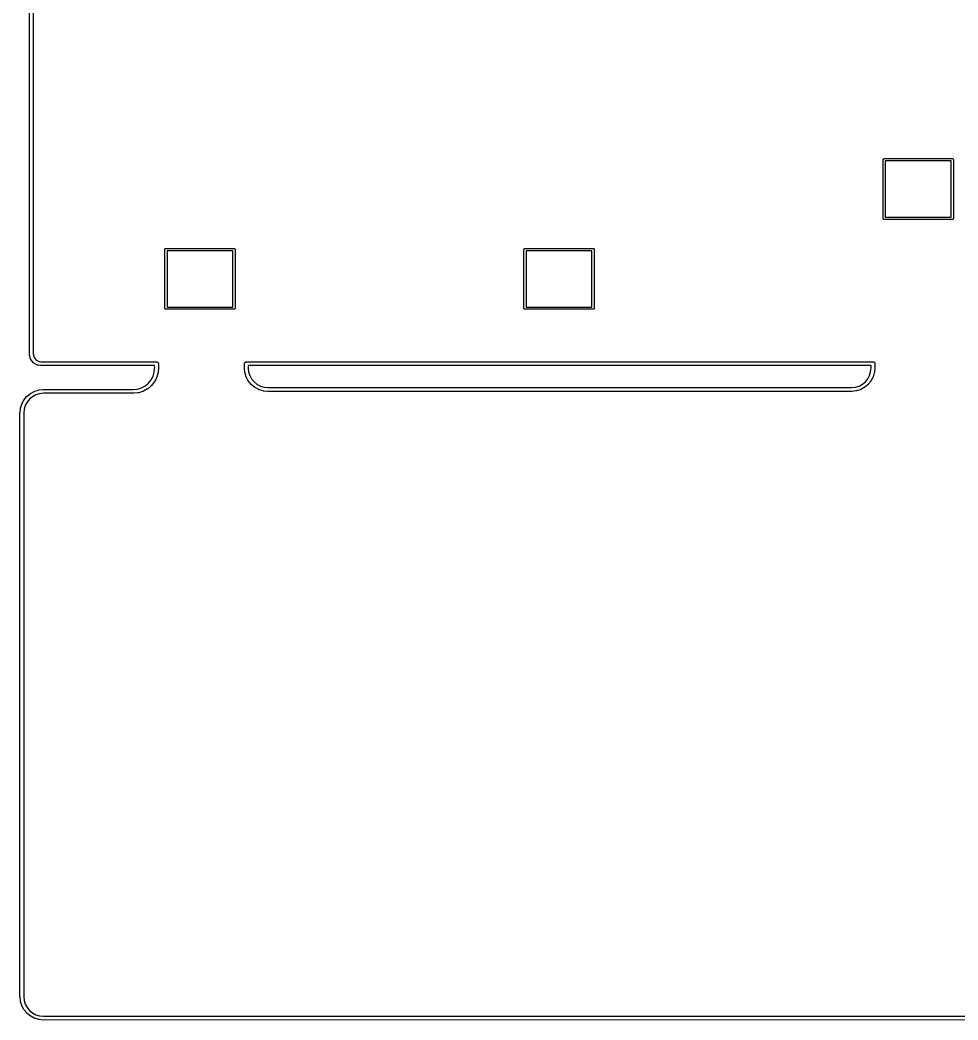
# Model space of a CAD drawing. Extents: x 0.4 to 11.3, y -4.6 to -0.5.
# Drawn here: x 0.417 to 2.371, y -4.635 to -2.553 of the extents above; entities that cross this region are included whole.
import ezdxf

# ---------------------------------------------------------------- set-up
doc = ezdxf.new("R2010")
doc.units = 0
doc.header["$MEASUREMENT"] = 0
doc.layers.add('BLACK', color=7, linetype='CONTINUOUS')

msp = doc.modelspace()

# ---------------------------------------------------------------- linework, layer by layer
at = {"layer": 'BLACK', "linetype": 'CONTINUOUS'}
for p, q in [((0.436559, -3.24897), (0.436629, -1.07363)), ((0.444503, -1.07388), (0.444433, -3.24808)), ((2.21446, -2.8437), (2.2145, -2.84324)), ((2.21447, -2.84382), (2.21446, -2.8437)), ((2.21447, -2.96563), (2.21447, -2.84382)), ((2.2145, -2.84324), (2.21464, -2.84279)), ((2.21464, -2.84279), (2.21486, -2.84238)), ((2.21486, -2.84238), (2.21515, -2.84202)), ((2.21515, -2.84202), (2.21551, -2.84173)), ((2.21551, -2.84173), (2.21592, -2.84151)), ((2.21592, -2.84151), (2.21637, -2.84137)), ((2.21637, -2.84137), (2.21671, -2.84134)), ((2.21671, -2.84134), (2.21683, -2.84133)), ((2.21671, -2.84134), (2.21671, -2.84134)), ((2.21683, -2.84133), (2.21695, -2.84134)), ((2.21695, -2.84134), (2.35845, -2.84134)), ((2.21919, -2.84606), (2.21919, -2.96339)), ((2.3562, -2.84606), (2.21919, -2.84606)), ((2.3562, -2.96339), (2.3562, -2.84606)), ((2.35845, -2.84134), (2.35856, -2.84133)), ((2.35856, -2.84133), (2.35868, -2.84134)), ((2.35868, -2.84134), (2.35868, -2.84134)), ((2.35868, -2.84134), (2.35903, -2.84137)), ((2.35903, -2.84137), (2.35947, -2.84151)), ((2.35947, -2.84151), (2.35988, -2.84173)), ((2.35988, -2.84173), (2.36024, -2.84202)), ((2.36024, -2.84202), (2.36054, -2.84238)), ((2.36054, -2.84238), (2.36076, -2.84279)), ((2.36076, -2.84279), (2.36089, -2.84324)), ((2.36089, -2.84324), (2.36094, -2.8437)), ((2.36094, -2.8437), (2.36093, -2.84382)), ((2.36093, -2.84382), (2.36093, -2.96563)), ((2.21446, -2.96575), (2.21447, -2.96563)), ((2.2145, -2.96621), (2.21446, -2.96575)), ((2.21464, -2.96666), (2.2145, -2.96621)), ((2.21486, -2.96707), (2.21464, -2.96666)), ((2.21515, -2.96743), (2.21486, -2.96707)), ((2.21551, -2.96772), (2.21515, -2.96743)), ((2.21592, -2.96794), (2.21551, -2.96772)), ((2.21637, -2.96808), (2.21592, -2.96794)), ((2.21683, -2.96812), (2.21637, -2.96808)), ((2.21695, -2.96811), (2.21683, -2.96812)), ((2.35845, -2.96811), (2.21695, -2.96811)), ((2.21919, -2.96339), (2.3562, -2.96339)), ((2.35856, -2.96812), (2.35845, -2.96811)), ((2.35903, -2.96808), (2.35856, -2.96812)), ((2.35947, -2.96794), (2.35903, -2.96808)), ((2.35988, -2.96772), (2.35947, -2.96794)), ((2.36024, -2.96743), (2.35988, -2.96772)), ((2.36054, -2.96707), (2.36024, -2.96743)), ((2.36076, -2.96666), (2.36054, -2.96707)), ((2.36089, -2.96621), (2.36076, -2.96666)), ((2.36093, -2.96586), (2.36089, -2.96621)), ((2.36093, -2.96563), (2.36094, -2.96575)), ((2.36094, -2.96575), (2.36093, -2.96586)), ((2.36093, -2.96586), (2.36093, -2.96586)), ((0.718394, -3.03071), (0.71844, -3.03025)), ((0.718406, -3.03083), (0.718394, -3.03071)), ((0.718406, -3.15264), (0.718406, -3.03083)), ((0.71844, -3.03025), (0.718575, -3.0298)), ((0.718575, -3.0298), (0.718794, -3.02939)), ((0.718794, -3.02939), (0.719089, -3.02903)), ((0.719089, -3.02903), (0.719449, -3.02874)), ((0.719449, -3.02874), (0.719859, -3.02852)), ((0.719859, -3.02852), (0.720305, -3.02838)), ((0.720305, -3.02838), (0.720652, -3.02835)), ((0.720652, -3.02835), (0.720768, -3.02834)), ((0.720652, -3.02835), (0.720652, -3.02835)), ((0.720768, -3.02834), (0.720884, -3.02835)), ((0.720884, -3.02835), (0.862384, -3.02835)), ((0.72313, -3.03307), (0.72313, -3.15039)), ((0.860138, -3.03307), (0.72313, -3.03307)), ((0.860138, -3.15039), (0.860138, -3.03307)), ((0.862384, -3.02835), (0.8625, -3.02834)), ((0.8625, -3.02834), (0.862616, -3.02835)), ((0.862616, -3.02835), (0.862616, -3.02835)), ((0.862616, -3.02835), (0.862963, -3.02838)), ((0.862963, -3.02838), (0.863408, -3.02852)), ((0.863408, -3.02852), (0.863819, -3.02874)), ((0.863819, -3.02874), (0.864178, -3.02903)), ((0.864178, -3.02903), (0.864474, -3.02939)), ((0.864474, -3.02939), (0.864693, -3.0298)), ((0.864693, -3.0298), (0.864828, -3.03025)), ((0.864828, -3.03025), (0.864874, -3.03071)), ((0.864874, -3.03071), (0.864862, -3.03082)), ((0.864862, -3.03082), (0.864862, -3.15264)), ((1.46643, -3.03071), (1.46647, -3.03025)), ((1.46644, -3.03083), (1.46643, -3.03071)), ((1.46644, -3.15264), (1.46644, -3.03083)), ((1.46647, -3.03025), (1.46661, -3.0298)), ((1.46661, -3.0298), (1.46683, -3.02939)), ((1.46683, -3.02939), (1.46712, -3.02903)), ((1.46712, -3.02903), (1.46748, -3.02874)), ((1.46748, -3.02874), (1.46789, -3.02852)), ((1.46789, -3.02852), (1.46834, -3.02838)), ((1.46834, -3.02838), (1.46868, -3.02835)), ((1.46868, -3.02835), (1.4688, -3.02834)), ((1.46868, -3.02835), (1.46868, -3.02835)), ((1.4688, -3.02834), (1.46892, -3.02835)), ((1.46892, -3.02835), (1.61042, -3.02835)), ((1.47116, -3.03307), (1.47116, -3.15039)), ((1.60817, -3.03307), (1.47116, -3.03307)), ((1.60817, -3.15039), (1.60817, -3.03307)), ((1.61042, -3.02835), (1.61053, -3.02834)), ((1.61053, -3.02834), (1.61065, -3.02835)), ((1.61065, -3.02835), (1.61065, -3.02835)), ((1.61065, -3.02835), (1.61099, -3.02838)), ((1.61099, -3.02838), (1.61144, -3.02852)), ((1.61144, -3.02852), (1.61185, -3.02874)), ((1.61185, -3.02874), (1.61221, -3.02903)), ((1.61221, -3.02903), (1.61251, -3.02939)), ((1.61251, -3.02939), (1.61272, -3.0298)), ((1.61272, -3.0298), (1.61286, -3.03025)), ((1.61286, -3.03025), (1.61291, -3.03071)), ((1.61291, -3.03071), (1.61289, -3.03082)), ((1.61289, -3.03082), (1.61289, -3.15264)), ((0.718394, -3.15276), (0.718406, -3.15264)), ((0.71844, -3.15322), (0.718394, -3.15276)), ((0.718575, -3.15366), (0.71844, -3.15322)), ((0.718794, -3.15407), (0.718575, -3.15366)), ((0.719089, -3.15443), (0.718794, -3.15407)), ((0.719449, -3.15473), (0.719089, -3.15443)), ((0.719859, -3.15495), (0.719449, -3.15473)), ((0.720305, -3.15508), (0.719859, -3.15495)), ((0.720768, -3.15513), (0.720305, -3.15508)), ((0.720884, -3.15512), (0.720768, -3.15513)), ((0.862384, -3.15512), (0.720884, -3.15512)), ((0.72313, -3.15039), (0.860138, -3.15039)), ((0.8625, -3.15513), (0.862384, -3.15512)), ((0.862963, -3.15508), (0.8625, -3.15513)), ((0.863408, -3.15495), (0.862963, -3.15508)), ((0.863819, -3.15473), (0.863408, -3.15495)), ((0.864178, -3.15443), (0.863819, -3.15473)), ((0.864474, -3.15407), (0.864178, -3.15443)), ((0.864693, -3.15366), (0.864474, -3.15407)), ((0.864828, -3.15322), (0.864693, -3.15366)), ((0.864862, -3.15287), (0.864828, -3.15322)), ((0.864862, -3.15264), (0.864874, -3.15276)), ((0.864874, -3.15276), (0.864862, -3.15287)), ((0.864862, -3.15287), (0.864862, -3.15287)), ((1.46643, -3.15276), (1.46644, -3.15264)), ((1.46647, -3.15322), (1.46643, -3.15276)), ((1.46661, -3.15366), (1.46647, -3.15322)), ((1.46683, -3.15407), (1.46661, -3.15366)), ((1.46712, -3.15443), (1.46683, -3.15407)), ((1.46748, -3.15473), (1.46712, -3.15443)), ((1.46789, -3.15495), (1.46748, -3.15473)), ((1.46834, -3.15508), (1.46789, -3.15495)), ((1.4688, -3.15513), (1.46834, -3.15508)), ((1.46892, -3.15512), (1.4688, -3.15513)), ((1.61042, -3.15512), (1.46892, -3.15512)), ((1.47116, -3.15039), (1.60817, -3.15039)), ((1.61053, -3.15513), (1.61042, -3.15512)), ((1.61099, -3.15508), (1.61053, -3.15513)), ((1.61144, -3.15495), (1.61099, -3.15508)), ((1.61185, -3.15473), (1.61144, -3.15495)), ((1.61221, -3.15443), (1.61185, -3.15473)), ((1.61251, -3.15407), (1.61221, -3.15443)), ((1.61272, -3.15366), (1.61251, -3.15407)), ((1.61286, -3.15322), (1.61272, -3.15366)), ((1.61289, -3.15287), (1.61286, -3.15322)), ((1.61289, -3.15264), (1.61291, -3.15276)), ((1.61291, -3.15276), (1.61289, -3.15287)), ((1.61289, -3.15287), (1.61289, -3.15287)), ((0.444433, -3.24808), (0.446152, -3.25562)), ((0.436616, -3.24955), (0.436559, -3.24897)), ((0.436841, -3.25029), (0.436616, -3.24955)), ((0.436876, -3.25036), (0.436841, -3.25029)), ((0.43867, -3.25823), (0.436876, -3.25036)), ((0.438693, -3.2583), (0.43867, -3.25823)), ((0.438705, -3.25838), (0.438693, -3.2583)), ((0.438815, -3.25867), (0.438705, -3.25838)), ((0.438913, -3.25896), (0.438815, -3.25867)), ((0.438949, -3.25903), (0.438913, -3.25896)), ((0.438975, -3.25909), (0.438949, -3.25903)), ((0.439139, -3.25936), (0.438975, -3.25909)), ((0.439293, -3.25963), (0.439139, -3.25936)), ((0.439341, -3.25969), (0.439293, -3.25963)), ((0.439379, -3.25975), (0.439341, -3.25969)), ((0.439412, -3.25979), (0.439379, -3.25975)), ((0.444636, -3.26645), (0.439412, -3.25979)), ((0.444676, -3.26649), (0.444636, -3.26645)), ((0.444708, -3.26654), (0.444676, -3.26649)), ((0.444941, -3.26676), (0.444708, -3.26654)), ((0.445168, -3.267), (0.444941, -3.26676)), ((0.445215, -3.26703), (0.445168, -3.267)), ((0.445256, -3.26707), (0.445215, -3.26703)), ((0.445528, -3.26725), (0.445256, -3.26707)), ((0.445796, -3.26744), (0.445528, -3.26725)), ((0.445849, -3.26747), (0.445796, -3.26744)), ((0.445897, -3.2675), (0.445849, -3.26747)), ((0.445946, -3.26752), (0.445897, -3.2675)), ((0.453549, -3.2714), (0.445946, -3.26752)), ((0.446152, -3.25562), (0.450294, -3.2609)), ((0.450294, -3.2609), (0.45651, -3.26407)), ((0.45651, -3.26407), (0.460502, -3.26457)), ((0.460502, -3.26457), (0.700846, -3.26458)), ((0.700846, -3.26458), (0.700997, -3.26456)), ((0.700997, -3.26456), (0.701233, -3.26458)), ((0.701233, -3.26458), (0.701276, -3.26458)), ((0.701276, -3.26458), (0.701425, -3.26459)), ((0.701425, -3.26459), (0.70177, -3.26462)), ((0.70177, -3.26462), (0.701811, -3.26463)), ((0.701811, -3.26463), (0.701855, -3.26464)), ((0.701855, -3.26464), (0.702185, -3.26474)), ((0.702185, -3.26474), (0.702517, -3.26483)), ((0.702517, -3.26483), (0.702555, -3.26485)), ((0.702555, -3.26485), (0.702597, -3.26486)), ((0.702597, -3.26486), (0.702901, -3.26502)), ((0.702901, -3.26502), (0.703208, -3.26518)), ((0.703208, -3.26518), (0.703243, -3.26521)), ((0.703243, -3.26521), (0.703281, -3.26523)), ((0.703281, -3.26523), (0.703547, -3.26545)), ((0.703547, -3.26545), (0.703818, -3.26566)), ((0.703818, -3.26566), (0.703847, -3.26569)), ((0.703847, -3.26569), (0.70388, -3.26572)), ((0.70388, -3.26572), (0.704099, -3.26599)), ((0.704099, -3.26599), (0.704323, -3.26625)), ((0.704323, -3.26625), (0.704345, -3.26628)), ((0.704345, -3.26628), (0.704372, -3.26632)), ((0.704372, -3.26632), (0.704534, -3.26662)), ((0.704534, -3.26662), (0.704704, -3.26692)), ((0.704704, -3.26692), (0.704717, -3.26696)), ((0.704717, -3.26696), (0.704738, -3.267)), ((0.704738, -3.267), (0.704837, -3.26733)), ((0.704837, -3.26733), (0.704945, -3.26766)), ((0.704945, -3.26766), (0.70495, -3.2677)), ((0.70495, -3.2677), (0.704963, -3.26774)), ((0.704963, -3.26774), (0.704996, -3.26809)), ((0.704996, -3.26809), (0.705015, -3.26824)), ((0.705015, -3.26824), (0.705015, -3.26828)), ((0.705015, -3.26828), (0.705039, -3.26852)), ((0.705039, -3.26852), (0.705024, -3.26867)), ((0.705024, -3.26867), (0.705208, -3.27713)), ((0.884355, -3.2772), (0.884543, -3.26867)), ((0.884528, -3.26852), (0.884552, -3.26828)), ((0.884543, -3.26867), (0.884528, -3.26852)), ((0.884552, -3.26824), (0.88457, -3.26809)), ((0.884552, -3.26828), (0.884552, -3.26824)), ((0.88457, -3.26809), (0.884604, -3.26774)), ((0.884604, -3.26774), (0.884617, -3.2677)), ((0.884617, -3.2677), (0.884622, -3.26766)), ((0.884622, -3.26766), (0.884729, -3.26733)), ((0.884729, -3.26733), (0.884829, -3.267)), ((0.884829, -3.267), (0.88485, -3.26696)), ((0.88485, -3.26696), (0.884864, -3.26692)), ((0.884864, -3.26692), (0.885032, -3.26662)), ((0.885032, -3.26662), (0.885195, -3.26632)), ((0.885195, -3.26632), (0.885223, -3.26628)), ((0.885223, -3.26628), (0.885244, -3.26625)), ((0.885244, -3.26625), (0.885467, -3.26599)), ((0.885467, -3.26599), (0.885687, -3.26572)), ((0.885687, -3.26572), (0.885721, -3.26569)), ((0.885721, -3.26569), (0.885749, -3.26566)), ((0.885749, -3.26566), (0.886019, -3.26545)), ((0.886019, -3.26545), (0.886286, -3.26523)), ((0.886286, -3.26523), (0.886325, -3.26521)), ((0.886325, -3.26521), (0.886359, -3.26518)), ((0.886359, -3.26518), (0.886666, -3.26502)), ((0.886666, -3.26502), (0.88697, -3.26486)), ((0.88697, -3.26486), (0.887012, -3.26485)), ((0.887012, -3.26485), (0.887051, -3.26483)), ((0.887051, -3.26483), (0.887382, -3.26474)), ((0.887382, -3.26474), (0.887712, -3.26464)), ((0.887712, -3.26464), (0.887756, -3.26463)), ((0.887756, -3.26463), (0.887798, -3.26462)), ((0.887798, -3.26462), (0.888141, -3.26459)), ((0.888141, -3.26459), (0.888291, -3.26458)), ((0.888291, -3.26458), (0.888335, -3.26458)), ((0.888335, -3.26458), (0.888571, -3.26456)), ((0.888571, -3.26456), (0.888721, -3.26458)), ((0.888721, -3.26458), (2.19345, -3.26458)), ((2.19345, -3.26458), (2.19369, -3.26456)), ((2.19369, -3.26456), (2.19403, -3.2646)), ((2.19403, -3.2646), (2.19437, -3.26464)), ((2.19437, -3.26464), (2.19442, -3.26465)), ((2.19442, -3.26465), (2.19446, -3.26465)), ((2.19446, -3.26465), (2.19479, -3.26476)), ((2.19479, -3.26476), (2.19512, -3.26486)), ((2.19512, -3.26486), (2.19516, -3.26488)), ((2.19516, -3.26488), (2.1952, -3.2649)), ((2.1952, -3.2649), (2.1955, -3.26506)), ((2.1955, -3.26506), (2.1958, -3.26523)), ((2.1958, -3.26523), (2.19583, -3.26525)), ((2.19583, -3.26525), (2.19587, -3.26528)), ((2.19587, -3.26528), (2.19613, -3.2655)), ((2.19613, -3.2655), (2.1964, -3.26572)), ((2.1964, -3.26572), (2.19643, -3.26575)), ((2.19643, -3.26575), (2.19646, -3.26578)), ((2.19646, -3.26578), (2.19667, -3.26605)), ((2.19667, -3.26605), (2.19689, -3.26632)), ((2.19689, -3.26632), (2.19691, -3.26636)), ((2.19691, -3.26636), (2.19694, -3.26639)), ((2.19694, -3.26639), (2.19709, -3.2667)), ((2.19709, -3.2667), (2.19726, -3.267)), ((2.19726, -3.267), (2.19727, -3.26704)), ((2.19727, -3.26704), (2.19729, -3.26708)), ((2.19729, -3.26708), (2.19738, -3.26741)), ((2.19754, -3.26875), (2.19734, -3.27741)), ((2.19738, -3.26741), (2.19748, -3.26774)), ((2.19748, -3.26774), (2.19749, -3.26779)), ((2.19749, -3.26779), (2.1975, -3.26783)), ((2.1975, -3.26783), (2.19752, -3.26817)), ((2.19752, -3.26817), (2.19756, -3.26852)), ((2.19756, -3.26852), (2.19754, -3.26875)), ((0.453799, -3.27149), (0.453549, -3.2714)), ((0.454043, -3.27161), (0.453799, -3.27149)), ((0.454156, -3.27163), (0.454043, -3.27161)), ((0.454264, -3.27168), (0.454156, -3.27163)), ((0.454529, -3.27172), (0.454264, -3.27168)), ((0.45479, -3.27179), (0.454529, -3.27172)), ((0.454845, -3.27179), (0.45479, -3.27179)), ((0.459433, -3.27237), (0.454845, -3.27179)), ((0.459484, -3.27239), (0.459433, -3.27237)), ((0.460063, -3.27244), (0.459484, -3.27239)), ((0.460251, -3.27244), (0.460063, -3.27244)), ((0.460256, -3.27244), (0.460251, -3.27244)), ((0.69723, -3.27245), (0.460256, -3.27244)), ((0.460256, -3.27244), (0.460256, -3.27244)), ((0.460256, -3.27244), (0.460256, -3.27244)), ((0.693961, -3.29449), (0.696463, -3.28622)), ((0.696463, -3.28622), (0.696472, -3.28616)), ((0.696472, -3.28616), (0.696482, -3.28612)), ((0.696482, -3.28612), (0.697316, -3.27764)), ((0.697338, -3.27741), (0.69723, -3.27245)), ((0.697316, -3.27764), (0.697335, -3.27744)), ((0.697316, -3.27764), (0.697316, -3.27764)), ((0.697335, -3.27744), (0.697338, -3.27741)), ((0.697335, -3.27744), (0.697335, -3.27744)), ((0.703969, -3.2886), (0.701527, -3.29667)), ((0.703985, -3.28857), (0.703969, -3.2886)), ((0.70408, -3.28824), (0.703985, -3.28857)), ((0.704127, -3.28808), (0.70408, -3.28824)), ((0.704134, -3.28805), (0.704127, -3.28808)), ((0.704144, -3.28801), (0.704134, -3.28805)), ((0.704172, -3.28786), (0.704144, -3.28801)), ((0.704189, -3.28777), (0.704172, -3.28786)), ((0.704258, -3.28754), (0.704189, -3.28777)), ((0.704287, -3.28725), (0.704258, -3.28754)), ((0.704329, -3.28696), (0.704287, -3.28725)), ((0.704334, -3.28673), (0.704323, -3.28684)), ((0.704323, -3.28684), (0.704329, -3.28696)), ((0.705164, -3.27829), (0.704334, -3.28673)), ((0.704334, -3.28673), (0.704334, -3.28673)), ((0.705175, -3.27825), (0.705164, -3.27829)), ((0.705201, -3.27791), (0.705175, -3.27825)), ((0.705216, -3.27776), (0.705201, -3.27791)), ((0.705208, -3.27713), (0.705217, -3.27718)), ((0.705228, -3.27764), (0.705216, -3.27775)), ((0.705216, -3.27775), (0.705216, -3.27776)), ((0.705217, -3.27718), (0.705217, -3.27752)), ((0.705217, -3.27752), (0.705217, -3.27753)), ((0.705217, -3.27753), (0.705228, -3.27764)), ((0.884347, -3.27755), (0.884349, -3.27747)), ((0.88435, -3.27758), (0.884347, -3.27755)), ((0.884348, -3.27732), (0.88435, -3.2773)), ((0.884349, -3.27747), (0.884348, -3.27732)), ((0.88435, -3.27725), (0.884355, -3.2772)), ((0.88435, -3.2773), (0.88435, -3.27725)), ((0.88435, -3.27768), (0.88435, -3.27758)), ((0.88435, -3.27787), (0.88435, -3.27768)), ((0.884352, -3.27788), (0.88435, -3.27787)), ((0.884352, -3.2779), (0.884352, -3.27788)), ((0.884371, -3.27808), (0.884352, -3.2779)), ((0.884407, -3.27845), (0.884371, -3.27808)), ((0.884411, -3.27846), (0.884407, -3.27845)), ((0.885277, -3.28667), (0.884411, -3.27846)), ((0.885278, -3.28687), (0.885277, -3.28667)), ((0.885317, -3.28706), (0.885278, -3.28687)), ((0.885318, -3.28706), (0.885317, -3.28706)), ((0.885355, -3.28725), (0.885318, -3.28706)), ((0.885394, -3.28744), (0.885355, -3.28725)), ((0.885395, -3.28744), (0.885394, -3.28744)), ((0.885435, -3.28763), (0.885395, -3.28744)), ((0.885509, -3.28781), (0.885435, -3.28763)), ((0.887977, -3.29578), (0.885509, -3.28781)), ((0.892335, -3.27245), (0.892225, -3.27747)), ((0.892225, -3.27747), (0.893088, -3.28566)), ((2.18958, -3.27245), (0.892335, -3.27245)), ((0.893088, -3.28566), (0.895442, -3.29327)), ((2.18636, -3.29302), (2.18866, -3.28537)), ((2.18866, -3.28537), (2.18947, -3.27713)), ((2.18947, -3.27713), (2.18958, -3.27245)), ((2.19626, -3.28747), (2.19384, -3.29548)), ((2.19633, -3.28729), (2.19626, -3.28747)), ((2.19637, -3.2871), (2.19633, -3.28729)), ((2.19641, -3.28691), (2.19637, -3.28709)), ((2.19637, -3.28709), (2.19637, -3.2871)), ((2.19644, -3.28672), (2.19641, -3.28691)), ((2.19648, -3.28652), (2.19644, -3.28672)), ((2.19644, -3.28672), (2.19644, -3.28672)), ((2.19732, -3.27779), (2.19648, -3.28633)), ((2.19648, -3.28633), (2.19648, -3.28652)), ((2.19734, -3.27764), (2.19732, -3.27779)), ((2.19734, -3.27741), (2.19734, -3.27755)), ((2.19734, -3.27755), (2.19734, -3.2776)), ((2.19734, -3.2776), (2.19734, -3.27764)), ((0.677795, -3.31443), (0.684259, -3.30908)), ((0.684259, -3.30908), (0.684286, -3.30904)), ((0.684286, -3.30904), (0.684304, -3.30903)), ((0.684304, -3.30903), (0.684443, -3.30886)), ((0.684443, -3.30886), (0.684495, -3.30881)), ((0.684495, -3.30881), (0.689835, -3.30225)), ((0.689835, -3.30225), (0.689845, -3.30223)), ((0.689845, -3.30223), (0.689879, -3.30218)), ((0.689879, -3.30218), (0.693905, -3.29463)), ((0.695844, -3.30734), (0.690553, -3.31384)), ((0.693905, -3.29463), (0.693921, -3.29458)), ((0.693921, -3.29458), (0.693938, -3.29455)), ((0.693938, -3.29455), (0.693952, -3.29451)), ((0.693952, -3.29451), (0.693961, -3.29449)), ((0.695856, -3.30733), (0.695844, -3.30734)), ((0.696083, -3.30705), (0.695856, -3.30733)), ((0.6962, -3.3069), (0.696083, -3.30705)), ((0.696209, -3.30689), (0.6962, -3.3069)), ((0.696219, -3.30687), (0.696209, -3.30689)), ((0.696241, -3.30684), (0.696219, -3.30687)), ((0.69629, -3.30679), (0.696241, -3.30684)), ((0.696492, -3.30649), (0.69629, -3.30679)), ((0.696699, -3.30618), (0.696492, -3.30649)), ((0.696707, -3.30616), (0.696699, -3.30618)), ((0.696719, -3.30615), (0.696707, -3.30616)), ((0.696822, -3.3059), (0.696719, -3.30615)), ((0.700854, -3.29833), (0.696822, -3.3059)), ((0.700909, -3.29826), (0.700854, -3.29833)), ((0.701036, -3.29799), (0.700909, -3.29826)), ((0.701084, -3.2979), (0.701036, -3.29799)), ((0.701119, -3.29782), (0.701084, -3.2979)), ((0.701159, -3.29774), (0.701119, -3.29782)), ((0.701193, -3.29764), (0.701159, -3.29774)), ((0.701245, -3.29751), (0.701193, -3.29764)), ((0.701315, -3.29738), (0.701245, -3.29751)), ((0.701411, -3.29707), (0.701315, -3.29738)), ((0.701516, -3.29675), (0.701411, -3.29707)), ((0.701527, -3.29667), (0.701516, -3.29675)), ((0.888016, -3.29597), (0.887977, -3.29578)), ((0.8882, -3.29641), (0.888016, -3.29597)), ((0.888317, -3.29669), (0.8882, -3.29641)), ((0.888425, -3.29685), (0.888317, -3.29669)), ((0.892397, -3.30418), (0.888425, -3.29685)), ((0.892471, -3.30436), (0.892397, -3.30418)), ((0.892581, -3.30452), (0.892471, -3.30436)), ((0.892583, -3.30452), (0.892581, -3.30452)), ((0.892695, -3.30469), (0.892583, -3.30452)), ((0.892796, -3.30484), (0.892695, -3.30469)), ((0.892798, -3.30484), (0.892796, -3.30484)), ((0.892908, -3.30501), (0.892798, -3.30484)), ((0.893044, -3.30514), (0.892908, -3.30501)), ((0.898359, -3.31157), (0.893044, -3.30514)), ((0.895442, -3.29327), (0.899232, -3.30027)), ((0.899232, -3.30027), (0.90431, -3.30641)), ((0.90431, -3.30641), (0.910487, -3.31147)), ((2.16443, -3.3151), (2.17145, -3.31129)), ((2.17145, -3.31129), (2.17759, -3.30623)), ((2.17759, -3.30623), (2.18262, -3.30006)), ((2.18262, -3.30006), (2.18636, -3.29302)), ((2.18884, -3.30488), (2.18357, -3.31136)), ((2.18898, -3.30475), (2.18884, -3.30488)), ((2.18909, -3.30458), (2.18898, -3.30475)), ((2.18919, -3.30443), (2.18909, -3.30458)), ((2.18909, -3.30458), (2.18909, -3.30458)), ((2.1893, -3.30426), (2.18919, -3.30443)), ((2.18941, -3.3041), (2.1893, -3.30426)), ((2.1893, -3.30426), (2.1893, -3.30426)), ((2.18948, -3.30392), (2.18941, -3.3041)), ((2.1934, -3.29655), (2.18948, -3.30392)), ((2.19351, -3.29639), (2.1934, -3.29655)), ((2.19358, -3.29621), (2.19351, -3.29639)), ((2.19368, -3.29597), (2.19358, -3.29621)), ((2.19358, -3.29621), (2.19358, -3.29621)), ((2.19373, -3.29585), (2.19368, -3.29597)), ((2.1938, -3.29567), (2.19373, -3.29585)), ((2.19373, -3.29585), (2.19373, -3.29585)), ((2.19384, -3.29548), (2.1938, -3.29567)), ((0.431423, -3.33625), (0.437856, -3.33095)), ((0.437856, -3.33095), (0.437986, -3.33082)), ((0.437986, -3.33082), (0.438154, -3.3307)), ((0.438154, -3.3307), (0.438161, -3.3307)), ((0.438161, -3.3307), (0.438319, -3.33059)), ((0.438319, -3.33059), (0.438467, -3.33049)), ((0.438467, -3.33049), (0.438475, -3.33049)), ((0.438475, -3.33049), (0.438644, -3.33037)), ((0.438644, -3.33037), (0.438815, -3.3303)), ((0.438815, -3.3303), (0.446151, -3.32632)), ((0.446151, -3.32632), (0.446311, -3.32621)), ((0.446311, -3.32621), (0.44649, -3.32613)), ((0.44649, -3.32613), (0.446492, -3.32613)), ((0.446492, -3.32613), (0.446694, -3.32605)), ((0.446694, -3.32605), (0.446846, -3.32598)), ((0.446846, -3.32598), (0.446847, -3.32598)), ((0.446847, -3.32598), (0.447027, -3.32591)), ((0.447027, -3.32591), (0.447216, -3.32587)), ((0.447216, -3.32587), (0.455198, -3.32338)), ((0.457342, -3.33096), (0.44974, -3.33333)), ((0.455198, -3.32338), (0.455382, -3.32331)), ((0.455382, -3.32331), (0.455751, -3.32323)), ((0.455751, -3.32323), (0.456131, -3.32315)), ((0.456131, -3.32315), (0.45633, -3.32315)), ((0.45633, -3.32315), (0.46455, -3.3223)), ((0.465533, -3.33012), (0.457342, -3.33096)), ((0.46455, -3.3223), (0.464559, -3.3223)), ((0.464559, -3.3223), (0.464931, -3.32226)), ((0.464931, -3.32226), (0.465119, -3.32225)), ((0.465119, -3.32225), (0.465128, -3.32225)), ((0.465128, -3.32225), (0.465138, -3.32224)), ((0.465138, -3.32224), (0.465336, -3.32224)), ((0.465336, -3.32224), (0.4657, -3.32224)), ((0.652723, -3.33012), (0.465533, -3.33012)), ((0.4657, -3.32224), (0.465709, -3.32224)), ((0.465709, -3.32224), (0.652878, -3.32224)), ((0.652742, -3.33012), (0.652723, -3.33012)), ((0.653104, -3.33012), (0.652742, -3.33012)), ((0.652878, -3.32224), (0.661375, -3.32132)), ((0.653284, -3.33012), (0.653104, -3.33012)), ((0.653304, -3.33012), (0.653284, -3.33012)), ((0.653323, -3.33012), (0.653304, -3.33012)), ((0.653497, -3.3301), (0.653323, -3.33012)), ((0.653862, -3.33006), (0.653497, -3.3301)), ((0.653881, -3.33006), (0.653862, -3.33006)), ((0.662309, -3.32914), (0.653881, -3.33006)), ((0.661375, -3.32132), (0.661394, -3.32132)), ((0.661394, -3.32132), (0.66172, -3.32128)), ((0.66172, -3.32128), (0.661744, -3.32128)), ((0.661744, -3.32128), (0.661769, -3.32127)), ((0.661769, -3.32127), (0.669719, -3.3188)), ((0.66245, -3.32915), (0.662309, -3.32914)), ((0.66278, -3.32911), (0.66245, -3.32915)), ((0.663114, -3.32908), (0.66278, -3.32911)), ((0.66321, -3.32905), (0.663114, -3.32908)), ((0.663315, -3.32904), (0.66321, -3.32905)), ((0.663516, -3.32898), (0.663315, -3.32904)), ((0.66353, -3.32897), (0.663516, -3.32898)), ((0.663701, -3.32892), (0.66353, -3.32897)), ((0.664057, -3.32881), (0.663701, -3.32892)), ((0.66407, -3.32881), (0.664057, -3.32881)), ((0.672145, -3.32629), (0.66407, -3.32881)), ((0.669719, -3.3188), (0.669756, -3.31878)), ((0.669756, -3.31878), (0.669951, -3.31871)), ((0.669951, -3.31871), (0.677452, -3.31466)), ((0.672231, -3.32628), (0.672145, -3.32629)), ((0.672513, -3.32617), (0.672231, -3.32628)), ((0.672616, -3.32614), (0.672513, -3.32617)), ((0.672696, -3.32611), (0.672616, -3.32614)), ((0.672778, -3.32608), (0.672696, -3.32611)), ((0.672783, -3.32608), (0.672778, -3.32608)), ((0.673021, -3.32601), (0.672783, -3.32608)), ((0.673135, -3.32595), (0.673021, -3.32601)), ((0.673256, -3.32591), (0.673135, -3.32595)), ((0.67348, -3.32578), (0.673256, -3.32591)), ((0.673713, -3.32566), (0.67348, -3.32578)), ((0.673813, -3.32558), (0.673713, -3.32566)), ((0.673923, -3.32551), (0.673813, -3.32558)), ((0.673935, -3.3255), (0.673923, -3.32551)), ((0.681298, -3.32153), (0.673935, -3.3255)), ((0.677452, -3.31466), (0.67748, -3.31464)), ((0.67748, -3.31464), (0.677499, -3.31462)), ((0.677499, -3.31462), (0.677642, -3.31453)), ((0.677642, -3.31453), (0.677721, -3.31448)), ((0.677721, -3.31448), (0.677739, -3.31447)), ((0.677739, -3.31447), (0.677763, -3.31445)), ((0.677763, -3.31445), (0.677783, -3.31444)), ((0.677783, -3.31444), (0.677795, -3.31443)), ((0.681436, -3.32148), (0.681298, -3.32153)), ((0.681637, -3.32135), (0.681436, -3.32148)), ((0.681678, -3.32133), (0.681637, -3.32135)), ((0.681766, -3.32127), (0.681678, -3.32133)), ((0.681838, -3.32124), (0.681766, -3.32127)), ((0.681991, -3.32113), (0.681838, -3.32124)), ((0.682155, -3.32105), (0.681991, -3.32113)), ((0.682312, -3.32092), (0.682155, -3.32105)), ((0.68232, -3.32091), (0.682312, -3.32092)), ((0.682379, -3.32086), (0.68232, -3.32091)), ((0.682427, -3.32083), (0.682379, -3.32086)), ((0.682477, -3.32078), (0.682427, -3.32083)), ((0.682754, -3.32055), (0.682477, -3.32078)), ((0.68276, -3.32055), (0.682754, -3.32055)), ((0.689446, -3.31501), (0.68276, -3.32055)), ((0.68954, -3.31493), (0.689446, -3.31501)), ((0.689589, -3.31489), (0.68954, -3.31493)), ((0.689662, -3.31484), (0.689589, -3.31489)), ((0.689871, -3.31462), (0.689662, -3.31484)), ((0.689948, -3.31455), (0.689871, -3.31462)), ((0.68998, -3.31451), (0.689948, -3.31455)), ((0.690057, -3.31445), (0.68998, -3.31451)), ((0.690186, -3.31429), (0.690057, -3.31445)), ((0.690192, -3.31429), (0.690186, -3.31429)), ((0.690312, -3.31414), (0.690192, -3.31429)), ((0.690549, -3.31385), (0.690312, -3.31414)), ((0.690553, -3.31384), (0.690549, -3.31385)), ((0.898464, -3.31172), (0.898359, -3.31157)), ((0.898605, -3.31187), (0.898464, -3.31172)), ((0.898609, -3.31187), (0.898605, -3.31187)), ((0.898751, -3.31201), (0.898609, -3.31187)), ((0.898875, -3.31214), (0.898751, -3.31201)), ((0.898879, -3.31214), (0.898875, -3.31214)), ((0.899021, -3.31228), (0.898879, -3.31214)), ((0.899179, -3.31238), (0.899021, -3.31228)), ((0.905654, -3.31769), (0.899179, -3.31238)), ((0.905794, -3.31783), (0.905654, -3.31769)), ((0.906091, -3.31803), (0.905794, -3.31783)), ((0.906433, -3.31825), (0.906091, -3.31803)), ((0.906617, -3.31833), (0.906433, -3.31825)), ((0.91399, -3.32224), (0.906617, -3.31833)), ((0.910487, -3.31147), (0.917513, -3.3152)), ((0.91415, -3.32235), (0.91399, -3.32224)), ((0.91433, -3.32243), (0.91415, -3.32235)), ((0.914332, -3.32243), (0.91433, -3.32243)), ((0.914555, -3.32252), (0.914332, -3.32243)), ((0.914688, -3.32257), (0.914555, -3.32252)), ((0.914689, -3.32257), (0.914688, -3.32257)), ((0.91487, -3.32265), (0.914689, -3.32257)), ((0.915059, -3.32268), (0.91487, -3.32265)), ((0.92305, -3.32509), (0.915059, -3.32268)), ((0.917513, -3.3152), (0.925142, -3.3175)), ((0.923226, -3.32516), (0.92305, -3.32509)), ((0.92342, -3.3252), (0.923226, -3.32516)), ((0.923423, -3.3252), (0.92342, -3.3252)), ((0.923611, -3.32524), (0.923423, -3.3252)), ((0.923796, -3.32528), (0.923611, -3.32524)), ((0.9238, -3.32528), (0.923796, -3.32528)), ((0.923994, -3.32532), (0.9238, -3.32528)), ((0.924184, -3.32532), (0.923994, -3.32532)), ((0.932971, -3.32618), (0.924184, -3.32532)), ((0.925142, -3.3175), (0.933359, -3.31831)), ((0.932972, -3.32618), (0.932971, -3.32618)), ((2.14846, -3.32618), (0.932972, -3.32618)), ((0.932972, -3.32618), (0.932972, -3.32618)), ((0.933359, -3.31831), (2.14864, -3.31831)), ((2.14847, -3.32618), (2.14846, -3.32618)), ((2.14884, -3.32618), (2.14847, -3.32618)), ((2.14864, -3.31831), (2.15683, -3.31746)), ((2.14904, -3.32618), (2.14884, -3.32618)), ((2.14905, -3.32618), (2.14904, -3.32618)), ((2.14924, -3.32616), (2.14905, -3.32618)), ((2.14905, -3.32618), (2.14905, -3.32618)), ((2.14961, -3.32612), (2.14924, -3.32616)), ((2.14962, -3.32612), (2.14961, -3.32612)), ((2.15784, -3.32527), (2.14962, -3.32612)), ((2.15683, -3.31746), (2.16443, -3.3151)), ((2.15804, -3.32527), (2.15784, -3.32527)), ((2.15841, -3.3252), (2.15804, -3.32527)), ((2.15879, -3.32512), (2.15841, -3.3252)), ((2.15898, -3.32504), (2.15879, -3.32512)), ((2.16696, -3.32256), (2.15898, -3.32504)), ((2.16715, -3.32252), (2.16696, -3.32256)), ((2.16733, -3.32244), (2.16715, -3.32252)), ((2.16752, -3.32236), (2.16733, -3.32244)), ((2.16733, -3.32244), (2.16733, -3.32244)), ((2.16768, -3.32229), (2.16752, -3.32236)), ((2.16786, -3.32222), (2.16768, -3.32229)), ((2.16768, -3.32229), (2.16768, -3.32229)), ((2.16802, -3.32211), (2.16786, -3.32222)), ((2.17536, -3.31812), (2.16802, -3.32211)), ((2.17553, -3.31805), (2.17536, -3.31812)), ((2.1757, -3.31794), (2.17553, -3.31805)), ((2.17571, -3.31793), (2.1757, -3.31794)), ((2.17586, -3.31783), (2.17571, -3.31793)), ((2.17601, -3.31773), (2.17586, -3.31783)), ((2.17602, -3.31772), (2.17601, -3.31773)), ((2.17619, -3.31761), (2.17602, -3.31772)), ((2.17632, -3.31748), (2.17619, -3.31761)), ((2.18275, -3.31217), (2.17632, -3.31748)), ((2.18291, -3.31207), (2.18275, -3.31217)), ((2.18317, -3.31181), (2.18291, -3.31207)), ((2.18346, -3.31152), (2.18317, -3.31181)), ((2.18357, -3.31136), (2.18346, -3.31152)), ((0.417917, -3.36096), (0.420332, -3.35295)), ((0.420332, -3.35295), (0.420369, -3.35276)), ((0.420369, -3.35276), (0.420444, -3.35258)), ((0.420444, -3.35258), (0.420501, -3.35244)), ((0.420444, -3.35258), (0.420444, -3.35258)), ((0.420501, -3.35244), (0.420591, -3.35222)), ((0.420591, -3.35222), (0.420665, -3.35204)), ((0.420591, -3.35222), (0.420591, -3.35222)), ((0.420665, -3.35204), (0.420772, -3.35188)), ((0.420772, -3.35188), (0.424692, -3.34451)), ((0.424692, -3.34451), (0.424765, -3.34433)), ((0.424765, -3.34433), (0.424873, -3.34416)), ((0.424873, -3.34416), (0.424874, -3.34416)), ((0.424874, -3.34416), (0.424999, -3.34397)), ((0.424999, -3.34397), (0.425086, -3.34384)), ((0.425086, -3.34384), (0.425087, -3.34384)), ((0.425087, -3.34384), (0.425196, -3.34368)), ((0.425196, -3.34368), (0.425332, -3.34354)), ((0.425332, -3.34354), (0.430608, -3.33707)), ((0.431555, -3.34837), (0.427815, -3.3554)), ((0.430608, -3.33707), (0.430716, -3.33691)), ((0.430716, -3.33691), (0.430976, -3.33665)), ((0.430976, -3.33665), (0.43126, -3.33636)), ((0.43126, -3.33636), (0.431423, -3.33625)), ((0.436584, -3.3422), (0.431555, -3.34837)), ((0.442727, -3.33714), (0.436584, -3.3422)), ((0.44974, -3.33333), (0.442727, -3.33714)), ((0.416831, -3.37087), (0.416847, -3.3707)), ((0.416831, -4.5863), (0.416831, -3.37087)), ((0.416847, -3.3707), (0.417693, -3.36209)), ((0.417692, -3.3619), (0.41773, -3.36171)), ((0.417693, -3.36209), (0.417692, -3.3619)), ((0.41773, -3.36171), (0.417731, -3.36171)), ((0.417731, -3.36171), (0.417769, -3.36151)), ((0.417769, -3.36151), (0.417805, -3.36133)), ((0.417805, -3.36133), (0.417806, -3.36133)), ((0.417806, -3.36133), (0.417844, -3.36114)), ((0.417844, -3.36114), (0.417917, -3.36096)), ((0.42551, -3.36305), (0.424705, -3.37126)), ((0.424705, -3.37126), (0.424705, -4.58653)), ((0.427815, -3.3554), (0.42551, -3.36305)), ((0.416828, -4.58637), (0.416831, -4.58636)), ((0.416831, -4.58674), (0.416828, -4.58637)), ((0.416831, -4.58636), (0.416831, -4.5863)), ((0.416831, -4.5863), (0.416831, -4.5863)), ((0.416831, -4.58693), (0.416831, -4.58674)), ((0.416832, -4.58694), (0.416831, -4.58693)), ((0.416832, -4.58695), (0.416832, -4.58694)), ((0.416851, -4.58714), (0.416832, -4.58695)), ((0.416888, -4.5875), (0.416851, -4.58714)), ((0.416892, -4.58752), (0.416888, -4.5875)), ((0.417757, -4.59573), (0.416892, -4.58752)), ((0.417758, -4.59592), (0.417757, -4.59573)), ((0.417798, -4.59611), (0.417758, -4.59592)), ((0.417798, -4.59612), (0.417798, -4.59611)), ((0.417836, -4.5963), (0.417798, -4.59612)), ((0.417875, -4.59649), (0.417836, -4.5963)), ((0.417876, -4.59649), (0.417875, -4.59649)), ((0.417915, -4.59669), (0.417876, -4.59649)), ((0.41799, -4.59686), (0.417915, -4.59669)), ((0.420457, -4.60484), (0.41799, -4.59686)), ((0.424705, -4.58653), (0.425568, -4.59472)), ((0.425568, -4.59472), (0.427922, -4.60232)), ((0.427922, -4.60232), (0.431712, -4.60932)), ((0.420496, -4.60503), (0.420457, -4.60484)), ((0.420572, -4.60521), (0.420496, -4.60503)), ((0.420797, -4.60574), (0.420572, -4.60521)), ((0.420572, -4.60521), (0.420572, -4.60521)), ((0.420906, -4.6059), (0.420797, -4.60574)), ((0.424878, -4.61324), (0.420906, -4.6059)), ((0.424951, -4.61341), (0.424878, -4.61324)), ((0.425061, -4.61358), (0.424951, -4.61341)), ((0.425063, -4.61358), (0.425061, -4.61358)), ((0.425183, -4.61376), (0.425063, -4.61358)), ((0.425276, -4.6139), (0.425183, -4.61376)), ((0.425278, -4.6139), (0.425276, -4.6139)), ((0.425389, -4.61406), (0.425278, -4.6139)), ((0.425524, -4.6142), (0.425389, -4.61406)), ((0.430839, -4.62062), (0.425524, -4.6142)), ((0.430944, -4.62078), (0.430839, -4.62062)), ((0.431085, -4.62092), (0.430944, -4.62078)), ((0.431089, -4.62093), (0.431085, -4.62092)), ((0.431231, -4.62107), (0.431089, -4.62093)), ((0.431356, -4.62119), (0.431231, -4.62107)), ((0.43136, -4.62119), (0.431356, -4.62119)), ((0.431502, -4.62134), (0.43136, -4.62119)), ((0.431659, -4.62144), (0.431502, -4.62134)), ((0.438135, -4.62674), (0.431659, -4.62144)), ((0.431712, -4.60932), (0.436791, -4.61546)), ((0.436791, -4.61546), (0.442968, -4.62053)), ((0.442968, -4.62053), (0.449993, -4.62426)), ((0.438275, -4.62688), (0.438135, -4.62674)), ((0.438571, -4.62708), (0.438275, -4.62688)), ((0.438914, -4.62731), (0.438571, -4.62708)), ((0.439097, -4.62739), (0.438914, -4.62731)), ((0.446471, -4.6313), (0.439097, -4.62739)), ((0.44663, -4.63141), (0.446471, -4.6313)), ((0.446811, -4.63148), (0.44663, -4.63141)), ((0.446813, -4.63148), (0.446811, -4.63148)), ((0.447035, -4.63157), (0.446813, -4.63148)), ((0.447168, -4.63163), (0.447035, -4.63157)), ((0.447169, -4.63163), (0.447168, -4.63163)), ((0.447351, -4.6317), (0.447169, -4.63163)), ((0.447539, -4.63174), (0.447351, -4.6317)), ((0.45553, -4.63415), (0.447539, -4.63174)), ((0.449993, -4.62426), (0.457622, -4.62655)), ((0.455706, -4.63422), (0.45553, -4.63415)), ((0.4559, -4.63426), (0.455706, -4.63422)), ((0.455904, -4.63426), (0.4559, -4.63426)), ((0.456092, -4.6343), (0.455904, -4.63426)), ((0.456276, -4.63433), (0.456092, -4.6343)), ((0.45628, -4.63433), (0.456276, -4.63433)), ((0.456474, -4.63437), (0.45628, -4.63433)), ((0.456664, -4.63437), (0.456474, -4.63437)), ((0.465452, -4.63524), (0.456664, -4.63437)), ((0.457622, -4.62655), (0.465839, -4.62736)), ((0.465453, -4.63524), (0.465452, -4.63524)), ((0.465452, -4.63524), (0.465452, -4.63524)), ((11.2225, -4.63488), (0.465453, -4.63524)), ((0.465839, -4.62736), (11.2225, -4.62701))]:
    msp.add_line(p, q, dxfattribs=at)

doc.saveas('drawing.dxf')
